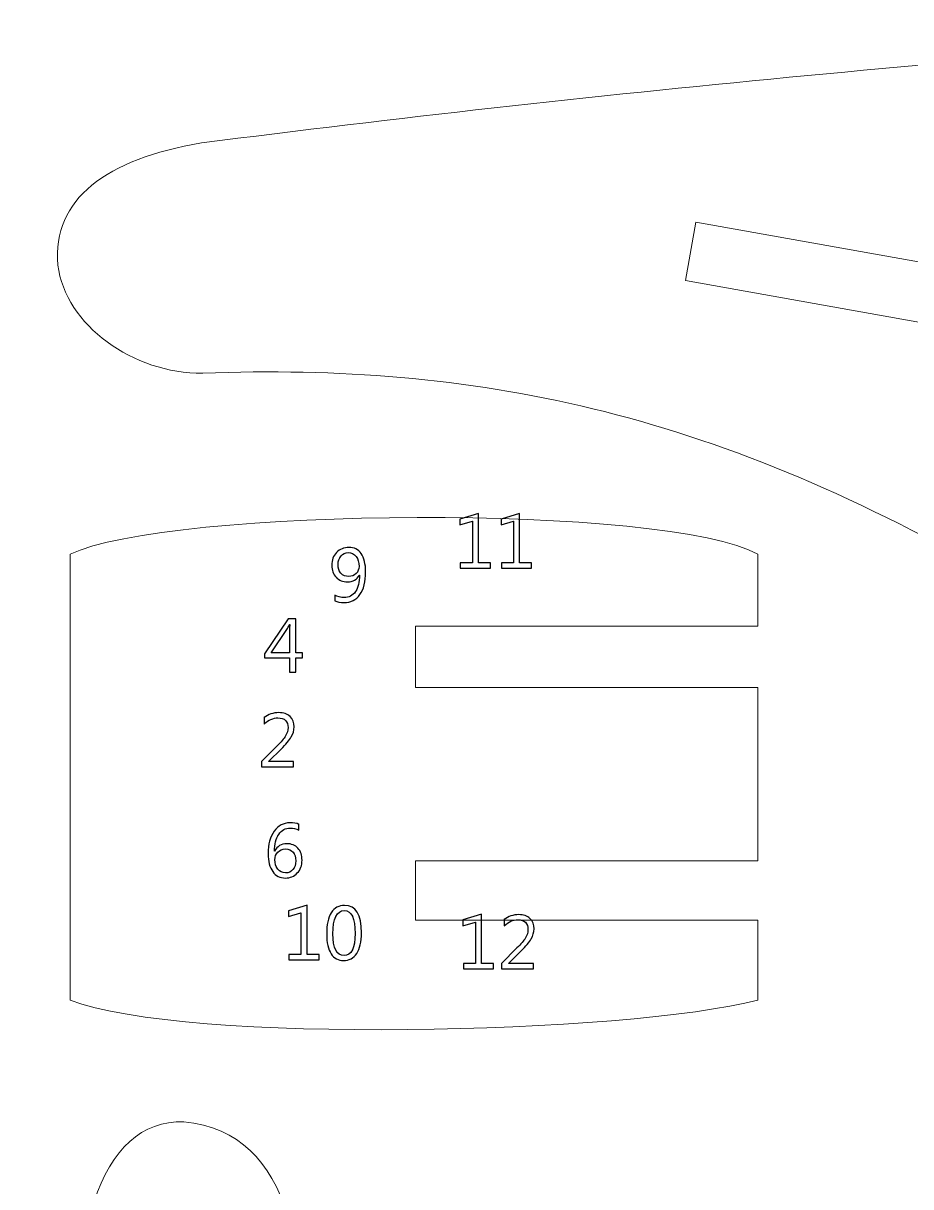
# Model space of a CAD drawing. Header units: centimetres. Extents: x -370 to 378, y -504 to 433.
# Drawn here: x 180 to 274, y 309.1 to 432.2 of the extents above; entities that cross this region are included whole.
import ezdxf

# ---------------------------------------------------------------- set-up
doc = ezdxf.new("R2010")
doc.units = ezdxf.units.CM
doc.header["$MEASUREMENT"] = 0
doc.layers.add('Camada 1', color=7, linetype='Continuous')
doc.layers.add('Camada 2', color=20, linetype='Continuous')

msp = doc.modelspace()

# ---------------------------------------------------------------- linework, layer by layer
at = {"layer": 'Camada 1', "lineweight": 9}
for points, knots in [([(366.99, 426.09), (361.81, 430.58), (346.19, 432.21), (324.47, 431.61), (324.47, 431.61), (281.87, 428.79), (239.95, 424.8), (198.89, 419.54), (198.89, 419.54), (188.78, 417.84), (183.09, 413.61), (183.67, 406.62), (183.67, 406.62), (184.46, 400.27), (191.67, 395.08), (199.01, 395.18), (199.01, 395.18), (227.79, 396.22), (252.51, 391.15), (282.39, 374.02), (282.39, 374.02), (307.67, 359.8), (336.56, 339.99), (360.15, 329.36), (360.15, 329.36), (360.15, 329.36), (362.92, 328.46), (362.92, 328.46), (362.92, 328.46), (366.46, 327.57), (368.53, 328.02), (368.91, 330.3), (368.91, 330.3), (378.43, 356.52), (374.45, 406.73), (366.99, 426.09)], [0, 0, 0, 0, 0.1, 0.1, 0.1, 0.1, 0.2, 0.2, 0.2, 0.2, 0.3, 0.3, 0.3, 0.3, 0.4, 0.4, 0.4, 0.4, 0.5, 0.5, 0.5, 0.5, 0.6, 0.6, 0.6, 0.6, 0.7, 0.7, 0.7, 0.7, 0.8, 0.8, 0.8, 0.8, 1, 1, 1, 1]), ([(322.54, 398.44), (322.54, 398.44), (321.38, 392.26), (321.38, 392.26), (321.38, 392.26), (321.38, 392.26), (250.11, 404.99), (250.11, 404.99), (250.11, 404.99), (250.11, 404.99), (251.22, 411.17), (251.22, 411.17), (251.22, 411.17), (251.22, 411.17), (322.54, 398.44), (322.54, 398.44)], [0, 0, 0, 0, 0.2, 0.2, 0.2, 0.2, 0.4, 0.4, 0.4, 0.4, 0.6, 0.6, 0.6, 0.6, 1, 1, 1, 1]), ([(184.97, 376), (184.97, 376), (184.98, 328.82), (184.98, 328.82), (184.98, 328.82), (197.01, 324.09), (243.97, 325.22), (257.78, 328.82), (257.78, 328.82), (257.78, 328.82), (257.78, 337.28), (257.78, 337.28), (257.78, 337.28), (257.78, 337.28), (221.54, 337.28), (221.54, 337.28), (221.54, 337.28), (221.54, 337.28), (221.54, 343.55), (221.54, 343.55), (221.54, 343.55), (221.54, 343.55), (257.78, 343.55), (257.78, 343.55), (257.78, 343.55), (257.78, 343.55), (257.78, 361.89), (257.78, 361.89), (257.78, 361.89), (257.78, 361.89), (221.54, 361.89), (221.54, 361.89), (221.54, 361.89), (221.54, 361.89), (221.54, 368.4), (221.54, 368.4), (221.54, 368.4), (221.54, 368.4), (257.78, 368.4), (257.78, 368.4), (257.78, 368.4), (257.78, 368.4), (257.78, 376), (257.78, 376), (257.78, 376), (248.49, 381.38), (195.18, 380.99), (184.97, 376)], [0, 0, 0, 0, 0.076923, 0.076923, 0.076923, 0.076923, 0.153846, 0.153846, 0.153846, 0.153846, 0.230769, 0.230769, 0.230769, 0.230769, 0.307692, 0.307692, 0.307692, 0.307692, 0.384615, 0.384615, 0.384615, 0.384615, 0.461538, 0.461538, 0.461538, 0.461538, 0.538462, 0.538462, 0.538462, 0.538462, 0.615385, 0.615385, 0.615385, 0.615385, 0.692308, 0.692308, 0.692308, 0.692308, 0.769231, 0.769231, 0.769231, 0.769231, 0.846154, 0.846154, 0.846154, 0.846154, 1, 1, 1, 1]), ([(216.72, 265.25), (216.72, 265.25), (230.12, 265.32), (230.12, 265.32), (230.12, 265.32), (230.12, 265.32), (230.1, 244.77), (230.1, 244.77), (230.1, 244.77), (230.1, 244.77), (236.36, 244.77), (236.36, 244.77), (236.36, 244.77), (236.36, 244.77), (236.37, 265.18), (236.37, 265.18), (236.37, 265.18), (236.37, 265.18), (256.21, 265.18), (256.21, 265.18), (256.21, 265.18), (256.21, 265.18), (256.21, 244.77), (256.21, 244.77), (256.21, 244.77), (256.21, 244.77), (262.44, 244.77), (262.44, 244.77), (262.44, 244.77), (262.44, 244.77), (262.45, 265.21), (262.45, 265.21), (262.45, 265.21), (262.45, 265.21), (282.35, 265.2), (282.35, 265.2), (282.35, 265.2), (282.35, 265.2), (282.3, 244.78), (282.3, 244.78), (282.3, 244.78), (282.3, 244.78), (288.63, 244.77), (288.63, 244.77), (288.63, 244.77), (288.63, 244.77), (288.65, 265.26), (288.65, 265.26), (288.65, 265.26), (288.65, 265.26), (308.48, 265.28), (308.48, 265.28), (308.48, 265.28), (308.48, 265.28), (308.48, 244.77), (308.48, 244.77), (308.48, 244.77), (308.48, 244.77), (314.69, 244.77), (314.69, 244.77), (314.69, 244.77), (314.69, 244.77), (314.79, 265.25), (314.79, 265.25), (314.79, 265.25), (314.79, 265.25), (334.83, 265.21), (334.83, 265.21), (334.83, 265.21), (334.83, 265.21), (334.89, 244.77), (334.89, 244.77), (334.89, 244.77), (334.89, 244.77), (341.06, 244.77), (341.06, 244.77), (341.06, 244.77), (341.06, 244.77), (341.09, 265.21), (341.09, 265.21), (341.09, 265.21), (341.09, 265.21), (366.92, 265.22), (366.92, 265.22), (366.92, 265.22), (366.92, 265.22), (366.97, 256.87), (366.97, 256.87), (366.97, 256.87), (366.97, 256.87), (360.75, 256.87), (360.75, 256.87), (360.75, 256.87), (360.75, 256.87), (360.75, 232.29), (360.75, 232.29), (360.75, 232.29), (360.75, 232.29), (366.96, 232.3), (366.96, 232.3), (366.96, 232.3), (366.96, 232.3), (366.96, 224.01), (366.96, 224.01), (366.96, 224.01), (366.96, 224.01), (210.2, 224.01), (210.2, 224.01), (210.2, 224.01), (210.2, 224.01), (210.19, 236.57), (210.19, 236.57), (210.19, 236.57), (210.19, 236.57), (189.14, 236.57), (189.14, 236.57), (189.14, 236.57), (185.92, 236.5), (184.44, 233.06), (184.41, 226.83), (184.41, 226.83), (184.67, 216.63), (178.68, 212.36), (173.82, 212.9), (173.82, 212.9), (173.82, 212.9), (176.7, 236.15), (176.7, 236.15), (176.7, 236.15), (176.7, 236.15), (170.54, 236.79), (170.54, 236.79), (170.54, 236.79), (170.54, 236.79), (168.49, 221.6), (168.49, 221.6), (168.49, 221.6), (168.49, 221.6), (4.29, 221.42), (4.29, 221.42), (4.29, 221.42), (4.29, 221.42), (4.29, 209.38), (4.29, 209.38), (4.29, 209.38), (4.29, 209.38), (-1.97, 209.37), (-1.97, 209.37), (-1.97, 209.37), (-1.97, 209.37), (-2.24, 168.07), (-2.24, 168.07), (-2.24, 168.07), (-2.24, 168.07), (-66.59, 160.86), (-66.59, 160.86), (-66.59, 160.86), (-66.59, 160.86), (-120.1, 160.89), (-120.1, 160.89), (-120.1, 160.89), (-122.91, 159.85), (-124.08, 157.5), (-123.29, 153.57), (-123.29, 153.57), (-123.29, 153.57), (-121.42, 147.7), (-121.42, 147.7), (-121.42, 147.7), (-119.66, 142.22), (-119.16, 139.07), (-123.56, 137.25), (-123.56, 137.25), (-123.56, 137.25), (-131.46, 134.3), (-131.46, 134.3), (-131.46, 134.3), (-142.33, 129.37), (-143.93, 118.84), (-139.19, 104.49), (-139.19, 104.49), (-136.72, 96.59), (-139.7, 91.08), (-144.31, 92.77), (-144.31, 92.77), (-144.31, 92.77), (-196.02, 110.18), (-196.02, 110.18), (-196.02, 110.18), (-194.83, 114.68), (-193.39, 119.17), (-191.72, 123.67), (-191.72, 123.67), (-191.72, 123.67), (-176.99, 117.36), (-176.99, 117.36), (-176.99, 117.36), (-176.99, 117.36), (-174.94, 123.3), (-174.94, 123.3), (-174.94, 123.3), (-174.94, 123.3), (-189.72, 129.6), (-189.72, 129.6), (-189.72, 129.6), (-187.47, 134.47), (-185.1, 139.22), (-182.61, 143.84), (-182.61, 143.84), (-182.61, 143.84), (-167.89, 135.79), (-167.89, 135.79), (-167.89, 135.79), (-167.89, 135.79), (-164.64, 141.09), (-164.64, 141.09), (-164.64, 141.09), (-164.64, 141.09), (-179.18, 149.21), (-179.18, 149.21), (-179.18, 149.21), (-176.8, 153.4), (-174.32, 157.38), (-171.69, 161.08), (-171.69, 161.08), (-171.69, 161.08), (-158.22, 152.02), (-158.22, 152.02), (-158.22, 152.02), (-158.22, 152.02), (-154.85, 157.14), (-154.85, 157.14), (-154.85, 157.14), (-154.85, 157.14), (-168.14, 166.2), (-168.14, 166.2), (-168.14, 166.2), (-165.27, 169.95), (-162.56, 173.78), (-160.03, 177.69), (-160.03, 177.69), (-160.03, 177.69), (-146.12, 169.01), (-146.12, 169.01), (-146.12, 169.01), (-146.12, 169.01), (-143.44, 174.44), (-143.44, 174.44), (-143.44, 174.44), (-143.44, 174.44), (-157.04, 183.25), (-157.04, 183.25), (-157.04, 183.25), (-151.69, 195.77), (-155.4, 206.05), (-170.3, 212.16), (-170.3, 212.16), (-196.33, 218.03), (-225.84, 215.09), (-252.77, 201.8), (-252.77, 201.8), (-272.12, 191.19), (-291.08, 177.8), (-311.37, 166), (-311.37, 166), (-321.66, 159.34), (-331.85, 153.37), (-342.74, 148.57), (-342.74, 148.57), (-346.86, 147.22), (-349.73, 146.71), (-351.28, 147.57), (-351.28, 147.57), (-360.97, 156.27), (-365.92, 177.16), (-365.13, 212.75), (-365.13, 212.75), (-363.04, 242.96), (-358.03, 262.69), (-349.49, 269.76), (-349.49, 269.76), (-341.69, 272.71), (-312.34, 273.16), (-268.24, 269.82), (-268.24, 269.82), (-238.22, 267.47), (-208.36, 264.64), (-178.6, 261.52), (-178.6, 261.52), (-161.15, 259.51), (-146.66, 274.84), (-133.66, 298.46), (-133.66, 298.46), (-137.93, 299.19), (-140.95, 302.51), (-141.33, 309.22), (-141.33, 309.22), (-141.25, 317.16), (-137.79, 321.12), (-131.21, 321.7), (-131.21, 321.7), (-128.46, 321.72), (-125.72, 321.69), (-122.98, 321.38), (-122.98, 321.38), (-119.25, 320.93), (-117.52, 322.57), (-117.64, 327.13), (-117.64, 327.13), (-117.64, 327.13), (-117.58, 336.15), (-117.58, 336.15), (-117.58, 336.15), (-117.58, 336.15), (-110.78, 336.15), (-110.78, 336.15), (-110.78, 336.15), (-110.78, 336.15), (-110.77, 349.14), (-110.77, 349.14), (-110.77, 349.14), (-110.77, 349.14), (-99.34, 349.13), (-99.34, 349.13), (-99.34, 349.13), (-99.34, 349.13), (-88.15, 362.88), (-88.15, 362.88), (-88.15, 362.88), (-88.15, 362.88), (-34.12, 362.87), (-34.12, 362.87), (-34.12, 362.87), (-34.12, 362.87), (-34.11, 340.51), (-34.11, 340.51), (-34.11, 340.51), (-34.11, 340.51), (-27.6, 340.51), (-27.6, 340.51), (-27.6, 340.51), (-27.6, 340.51), (-27.69, 325.72), (-27.69, 325.72), (-27.69, 325.72), (-27.87, 322.53), (-30.05, 321.13), (-33.36, 320.6), (-33.36, 320.6), (-33.36, 320.6), (-44.15, 320.59), (-44.15, 320.59), (-44.15, 320.59), (-44.15, 320.59), (-44.15, 311.19), (-44.15, 311.19), (-44.15, 311.19), (-44.15, 311.19), (-32.85, 311.19), (-32.85, 311.19), (-32.85, 311.19), (-18.57, 310.63), (-10.26, 308.44), (-6.27, 303.59), (-6.27, 303.59), (-3.71, 300.56), (-2.15, 297.2), (-2.03, 293.35), (-2.03, 293.35), (-2.03, 293.35), (-1.9, 274.86), (-1.9, 274.86), (-1.9, 274.86), (-1.9, 274.86), (4.41, 274.86), (4.41, 274.86), (4.41, 274.86), (4.41, 274.86), (4.43, 260.31), (4.43, 260.31), (4.43, 260.31), (4.43, 260.31), (175.04, 260.3), (175.04, 260.3), (175.04, 260.3), (175.04, 260.3), (175.02, 268.36), (175.02, 268.36), (175.02, 268.36), (179.18, 281.41), (183.27, 295.03), (187.51, 307.5), (187.51, 307.5), (189.37, 313.03), (192.54, 316.08), (197.01, 315.93), (197.01, 315.93), (202.87, 315.37), (206.19, 311.72), (207.98, 306.1), (207.98, 306.1), (211.36, 293.08), (213.79, 278.85), (216.72, 265.25)], [0, 0, 0, 0, 0.009804, 0.009804, 0.009804, 0.009804, 0.019608, 0.019608, 0.019608, 0.019608, 0.029412, 0.029412, 0.029412, 0.029412, 0.039216, 0.039216, 0.039216, 0.039216, 0.04902, 0.04902, 0.04902, 0.04902, 0.058824, 0.058824, 0.058824, 0.058824, 0.068627, 0.068627, 0.068627, 0.068627, 0.078431, 0.078431, 0.078431, 0.078431, 0.088235, 0.088235, 0.088235, 0.088235, 0.098039, 0.098039, 0.098039, 0.098039, 0.107843, 0.107843, 0.107843, 0.107843, 0.117647, 0.117647, 0.117647, 0.117647, 0.127451, 0.127451, 0.127451, 0.127451, 0.137255, 0.137255, 0.137255, 0.137255, 0.147059, 0.147059, 0.147059, 0.147059, 0.156863, 0.156863, 0.156863, 0.156863, 0.166667, 0.166667, 0.166667, 0.166667, 0.176471, 0.176471, 0.176471, 0.176471, 0.186275, 0.186275, 0.186275, 0.186275, 0.196078, 0.196078, 0.196078, 0.196078, 0.205882, 0.205882, 0.205882, 0.205882, 0.215686, 0.215686, 0.215686, 0.215686, 0.22549, 0.22549, 0.22549, 0.22549, 0.235294, 0.235294, 0.235294, 0.235294, 0.245098, 0.245098, 0.245098, 0.245098, 0.254902, 0.254902, 0.254902, 0.254902, 0.264706, 0.264706, 0.264706, 0.264706, 0.27451, 0.27451, 0.27451, 0.27451, 0.284314, 0.284314, 0.284314, 0.284314, 0.294118, 0.294118, 0.294118, 0.294118, 0.303922, 0.303922, 0.303922, 0.303922, 0.313725, 0.313725, 0.313725, 0.313726, 0.323529, 0.323529, 0.323529, 0.323529, 0.333333, 0.333333, 0.333333, 0.333333, 0.343137, 0.343137, 0.343137, 0.343137, 0.352941, 0.352941, 0.352941, 0.352941, 0.362745, 0.362745, 0.362745, 0.362745, 0.372549, 0.372549, 0.372549, 0.372549, 0.382353, 0.382353, 0.382353, 0.382353, 0.392157, 0.392157, 0.392157, 0.392157, 0.401961, 0.401961, 0.401961, 0.401961, 0.411765, 0.411765, 0.411765, 0.411765, 0.421569, 0.421569, 0.421569, 0.421569, 0.431373, 0.431373, 0.431373, 0.431373, 0.441176, 0.441176, 0.441176, 0.441176, 0.45098, 0.45098, 0.45098, 0.45098, 0.460784, 0.460784, 0.460784, 0.460784, 0.470588, 0.470588, 0.470588, 0.470588, 0.480392, 0.480392, 0.480392, 0.480392, 0.490196, 0.490196, 0.490196, 0.490196, 0.5, 0.5, 0.5, 0.5, 0.509804, 0.509804, 0.509804, 0.509804, 0.519608, 0.519608, 0.519608, 0.519608, 0.529412, 0.529412, 0.529412, 0.529412, 0.539216, 0.539216, 0.539216, 0.539216, 0.54902, 0.54902, 0.54902, 0.54902, 0.558824, 0.558824, 0.558824, 0.558824, 0.568627, 0.568627, 0.568627, 0.568627, 0.578431, 0.578431, 0.578431, 0.578431, 0.588235, 0.588235, 0.588235, 0.588235, 0.598039, 0.598039, 0.598039, 0.598039, 0.607843, 0.607843, 0.607843, 0.607843, 0.617647, 0.617647, 0.617647, 0.617647, 0.627451, 0.627451, 0.627451, 0.627451, 0.637255, 0.637255, 0.637255, 0.637255, 0.647059, 0.647059, 0.647059, 0.647059, 0.656863, 0.656863, 0.656863, 0.656863, 0.666667, 0.666667, 0.666667, 0.666667, 0.676471, 0.676471, 0.676471, 0.676471, 0.686275, 0.686275, 0.686275, 0.686275, 0.696078, 0.696078, 0.696078, 0.696078, 0.705882, 0.705882, 0.705882, 0.705882, 0.715686, 0.715686, 0.715686, 0.715686, 0.72549, 0.72549, 0.72549, 0.72549, 0.735294, 0.735294, 0.735294, 0.735294, 0.745098, 0.745098, 0.745098, 0.745098, 0.754902, 0.754902, 0.754902, 0.754902, 0.764706, 0.764706, 0.764706, 0.764706, 0.77451, 0.77451, 0.77451, 0.77451, 0.784314, 0.784314, 0.784314, 0.784314, 0.794118, 0.794118, 0.794118, 0.794118, 0.803922, 0.803922, 0.803922, 0.803922, 0.813725, 0.813725, 0.813725, 0.813726, 0.823529, 0.823529, 0.823529, 0.823529, 0.833333, 0.833333, 0.833333, 0.833333, 0.843137, 0.843137, 0.843137, 0.843137, 0.852941, 0.852941, 0.852941, 0.852941, 0.862745, 0.862745, 0.862745, 0.862745, 0.872549, 0.872549, 0.872549, 0.872549, 0.882353, 0.882353, 0.882353, 0.882353, 0.892157, 0.892157, 0.892157, 0.892157, 0.901961, 0.901961, 0.901961, 0.901961, 0.911765, 0.911765, 0.911765, 0.911765, 0.921569, 0.921569, 0.921569, 0.921569, 0.931373, 0.931373, 0.931373, 0.931373, 0.941176, 0.941176, 0.941176, 0.941176, 0.95098, 0.95098, 0.95098, 0.95098, 0.960784, 0.960784, 0.960784, 0.960784, 0.970588, 0.970588, 0.970588, 0.970588, 0.980392, 0.980392, 0.980392, 0.980392, 1, 1, 1, 1])]:
    msp.add_open_spline(points, degree=3, knots=knots, dxfattribs=at)
at = {"layer": 'Camada 2'}
for points, knots in [([(229.46, 374.55), (229.46, 374.55), (226.27, 374.55), (226.27, 374.55), (226.27, 374.55), (226.27, 374.55), (226.27, 375.11), (226.27, 375.11), (226.27, 375.11), (226.27, 375.11), (227.55, 375.11), (227.55, 375.11), (227.55, 375.11), (227.55, 375.11), (227.55, 379.5), (227.55, 379.5), (227.55, 379.5), (227.55, 379.5), (226.24, 379.11), (226.24, 379.11), (226.24, 379.11), (226.24, 379.11), (226.24, 379.72), (226.24, 379.72), (226.24, 379.72), (226.24, 379.72), (228.19, 380.32), (228.19, 380.32), (228.19, 380.32), (228.19, 380.32), (228.19, 375.11), (228.19, 375.11), (228.19, 375.11), (228.19, 375.11), (229.46, 375.11), (229.46, 375.11), (229.46, 375.11), (229.46, 375.11), (229.46, 374.55), (229.46, 374.55)], [0, 0, 0, 0, 0.090909, 0.090909, 0.090909, 0.090909, 0.181818, 0.181818, 0.181818, 0.181818, 0.272727, 0.272727, 0.272727, 0.272727, 0.363636, 0.363636, 0.363636, 0.363636, 0.454545, 0.454545, 0.454545, 0.454545, 0.545455, 0.545455, 0.545455, 0.545455, 0.636364, 0.636364, 0.636364, 0.636364, 0.727273, 0.727273, 0.727273, 0.727273, 0.818182, 0.818182, 0.818182, 0.818182, 1, 1, 1, 1]), ([(233.81, 374.55), (233.81, 374.55), (230.62, 374.55), (230.62, 374.55), (230.62, 374.55), (230.62, 374.55), (230.62, 375.11), (230.62, 375.11), (230.62, 375.11), (230.62, 375.11), (231.89, 375.11), (231.89, 375.11), (231.89, 375.11), (231.89, 375.11), (231.89, 379.5), (231.89, 379.5), (231.89, 379.5), (231.89, 379.5), (230.59, 379.11), (230.59, 379.11), (230.59, 379.11), (230.59, 379.11), (230.59, 379.72), (230.59, 379.72), (230.59, 379.72), (230.59, 379.72), (232.54, 380.32), (232.54, 380.32), (232.54, 380.32), (232.54, 380.32), (232.54, 375.11), (232.54, 375.11), (232.54, 375.11), (232.54, 375.11), (233.81, 375.11), (233.81, 375.11), (233.81, 375.11), (233.81, 375.11), (233.81, 374.55), (233.81, 374.55)], [0, 0, 0, 0, 0.090909, 0.090909, 0.090909, 0.090909, 0.181818, 0.181818, 0.181818, 0.181818, 0.272727, 0.272727, 0.272727, 0.272727, 0.363636, 0.363636, 0.363636, 0.363636, 0.454545, 0.454545, 0.454545, 0.454545, 0.545455, 0.545455, 0.545455, 0.545455, 0.636364, 0.636364, 0.636364, 0.636364, 0.727273, 0.727273, 0.727273, 0.727273, 0.818182, 0.818182, 0.818182, 0.818182, 1, 1, 1, 1]), ([(212.98, 371.07), (212.98, 371.07), (212.98, 371.69), (212.98, 371.69), (212.98, 371.69), (213.29, 371.52), (213.63, 371.43), (213.98, 371.43), (213.98, 371.43), (214.49, 371.43), (214.89, 371.63), (215.17, 372.05), (215.17, 372.05), (215.46, 372.46), (215.6, 373.05), (215.6, 373.81), (215.6, 373.81), (215.59, 373.8), (215.59, 373.8), (215.58, 373.81), (215.58, 373.81), (215.34, 373.32), (214.92, 373.08), (214.32, 373.08), (214.32, 373.08), (213.84, 373.08), (213.44, 373.24), (213.13, 373.57), (213.13, 373.57), (212.83, 373.9), (212.67, 374.32), (212.67, 374.84), (212.67, 374.84), (212.67, 375.39), (212.84, 375.84), (213.18, 376.2), (213.18, 376.2), (213.52, 376.55), (213.95, 376.73), (214.49, 376.73), (214.49, 376.73), (215.04, 376.73), (215.47, 376.51), (215.79, 376.07), (215.79, 376.07), (216.1, 375.63), (216.25, 374.98), (216.25, 374.14), (216.25, 374.14), (216.25, 373.1), (216.05, 372.3), (215.65, 371.73), (215.65, 371.73), (215.24, 371.17), (214.68, 370.89), (213.96, 370.89), (213.96, 370.89), (213.58, 370.89), (213.26, 370.95), (212.98, 371.07)], [0, 0, 0, 0, 0.0625, 0.0625, 0.0625, 0.0625, 0.125, 0.125, 0.125, 0.125, 0.1875, 0.1875, 0.1875, 0.1875, 0.25, 0.25, 0.25, 0.25, 0.3125, 0.3125, 0.3125, 0.3125, 0.375, 0.375, 0.375, 0.375, 0.4375, 0.4375, 0.4375, 0.4375, 0.5, 0.5, 0.5, 0.5, 0.5625, 0.5625, 0.5625, 0.5625, 0.625, 0.625, 0.625, 0.625, 0.6875, 0.6875, 0.6875, 0.6875, 0.75, 0.75, 0.75, 0.75, 0.8125, 0.8125, 0.8125, 0.8125, 0.875, 0.875, 0.875, 0.875, 1, 1, 1, 1]), ([(214.42, 376.18), (214.11, 376.18), (213.85, 376.06), (213.65, 375.83), (213.65, 375.83), (213.44, 375.59), (213.33, 375.29), (213.33, 374.93), (213.33, 374.93), (213.33, 374.53), (213.43, 374.22), (213.64, 373.99), (213.64, 373.99), (213.84, 373.77), (214.12, 373.65), (214.47, 373.65), (214.47, 373.65), (214.77, 373.65), (215.03, 373.76), (215.24, 373.96), (215.24, 373.96), (215.45, 374.17), (215.56, 374.42), (215.56, 374.72), (215.56, 374.72), (215.56, 375.15), (215.45, 375.5), (215.24, 375.77), (215.24, 375.77), (215.03, 376.04), (214.76, 376.18), (214.42, 376.18)], [0, 0, 0, 0, 0.111111, 0.111111, 0.111111, 0.111111, 0.222222, 0.222222, 0.222222, 0.222222, 0.333333, 0.333333, 0.333333, 0.333333, 0.444444, 0.444444, 0.444444, 0.444444, 0.555556, 0.555556, 0.555556, 0.555556, 0.666667, 0.666667, 0.666667, 0.666667, 0.777778, 0.777778, 0.777778, 0.777778, 1, 1, 1, 1]), ([(209.57, 365.03), (209.57, 365.03), (208.85, 365.03), (208.85, 365.03), (208.85, 365.03), (208.85, 365.03), (208.85, 363.53), (208.85, 363.53), (208.85, 363.53), (208.85, 363.53), (208.21, 363.53), (208.21, 363.53), (208.21, 363.53), (208.21, 363.53), (208.21, 365.03), (208.21, 365.03), (208.21, 365.03), (208.21, 365.03), (205.56, 365.03), (205.56, 365.03), (205.56, 365.03), (205.56, 365.03), (205.56, 365.46), (205.56, 365.46), (205.56, 365.46), (205.56, 365.46), (208.07, 369.18), (208.07, 369.18), (208.07, 369.18), (208.07, 369.18), (208.85, 369.18), (208.85, 369.18), (208.85, 369.18), (208.85, 369.18), (208.85, 365.56), (208.85, 365.56), (208.85, 365.56), (208.85, 365.56), (209.57, 365.56), (209.57, 365.56), (209.57, 365.56), (209.57, 365.56), (209.57, 365.03), (209.57, 365.03)], [0, 0, 0, 0, 0.083333, 0.083333, 0.083333, 0.083333, 0.166667, 0.166667, 0.166667, 0.166667, 0.25, 0.25, 0.25, 0.25, 0.333333, 0.333333, 0.333333, 0.333333, 0.416667, 0.416667, 0.416667, 0.416667, 0.5, 0.5, 0.5, 0.5, 0.583333, 0.583333, 0.583333, 0.583333, 0.666667, 0.666667, 0.666667, 0.666667, 0.75, 0.75, 0.75, 0.75, 0.833333, 0.833333, 0.833333, 0.833333, 1, 1, 1, 1]), ([(208.21, 365.56), (208.21, 365.56), (208.21, 368), (208.21, 368), (208.21, 368), (208.21, 368.17), (208.21, 368.37), (208.22, 368.58), (208.22, 368.58), (208.22, 368.58), (208.21, 368.58), (208.21, 368.58), (208.21, 368.58), (208.17, 368.49), (208.1, 368.34), (207.99, 368.15), (207.99, 368.15), (207.99, 368.15), (206.26, 365.56), (206.26, 365.56), (206.26, 365.56), (206.26, 365.56), (208.21, 365.56), (208.21, 365.56)], [0, 0, 0, 0, 0.142857, 0.142857, 0.142857, 0.142857, 0.285714, 0.285714, 0.285714, 0.285714, 0.428571, 0.428571, 0.428571, 0.428571, 0.571429, 0.571429, 0.571429, 0.571429, 0.714286, 0.714286, 0.714286, 0.714286, 1, 1, 1, 1]), ([(208.63, 353.5), (208.63, 353.5), (205.23, 353.5), (205.23, 353.5), (205.23, 353.5), (205.23, 353.5), (205.23, 354.07), (205.23, 354.07), (205.23, 354.07), (205.23, 354.07), (206.88, 355.72), (206.88, 355.72), (206.88, 355.72), (207.3, 356.14), (207.6, 356.49), (207.77, 356.77), (207.77, 356.77), (207.95, 357.05), (208.04, 357.35), (208.04, 357.67), (208.04, 357.67), (208.04, 357.99), (207.95, 358.24), (207.77, 358.42), (207.77, 358.42), (207.58, 358.6), (207.31, 358.69), (206.97, 358.69), (206.97, 358.69), (206.47, 358.69), (205.98, 358.47), (205.52, 358.04), (205.52, 358.04), (205.52, 358.04), (205.52, 358.72), (205.52, 358.72), (205.52, 358.72), (205.96, 359.07), (206.47, 359.24), (207.06, 359.24), (207.06, 359.24), (207.56, 359.24), (207.96, 359.1), (208.25, 358.83), (208.25, 358.83), (208.54, 358.55), (208.68, 358.19), (208.68, 357.73), (208.68, 357.73), (208.68, 357.37), (208.58, 357.01), (208.38, 356.67), (208.38, 356.67), (208.18, 356.32), (207.82, 355.89), (207.31, 355.38), (207.31, 355.38), (207.31, 355.38), (206, 354.09), (206, 354.09), (206, 354.09), (206, 354.09), (206, 354.08), (206, 354.08), (206, 354.08), (206, 354.08), (208.63, 354.08), (208.63, 354.08), (208.63, 354.08), (208.63, 354.08), (208.63, 353.5), (208.63, 353.5)], [0, 0, 0, 0, 0.052632, 0.052632, 0.052632, 0.052632, 0.105263, 0.105263, 0.105263, 0.105263, 0.157895, 0.157895, 0.157895, 0.157895, 0.210526, 0.210526, 0.210526, 0.210526, 0.263158, 0.263158, 0.263158, 0.263158, 0.315789, 0.315789, 0.315789, 0.315789, 0.368421, 0.368421, 0.368421, 0.368421, 0.421053, 0.421053, 0.421053, 0.421053, 0.473684, 0.473684, 0.473684, 0.473684, 0.526316, 0.526316, 0.526316, 0.526316, 0.578947, 0.578947, 0.578947, 0.578947, 0.631579, 0.631579, 0.631579, 0.631579, 0.684211, 0.684211, 0.684211, 0.684211, 0.736842, 0.736842, 0.736842, 0.736842, 0.789474, 0.789474, 0.789474, 0.789474, 0.842105, 0.842105, 0.842105, 0.842105, 0.894737, 0.894737, 0.894737, 0.894737, 1, 1, 1, 1]), ([(209.18, 347.42), (209.18, 347.42), (209.18, 346.81), (209.18, 346.81), (209.18, 346.81), (208.88, 346.96), (208.58, 347.03), (208.26, 347.03), (208.26, 347.03), (207.76, 347.03), (207.36, 346.81), (207.05, 346.36), (207.05, 346.36), (206.75, 345.92), (206.6, 345.32), (206.6, 344.57), (206.6, 344.57), (206.6, 344.57), (206.62, 344.57), (206.62, 344.57), (206.62, 344.57), (206.88, 345.1), (207.31, 345.37), (207.91, 345.37), (207.91, 345.37), (208.4, 345.37), (208.79, 345.21), (209.09, 344.89), (209.09, 344.89), (209.38, 344.58), (209.52, 344.15), (209.52, 343.62), (209.52, 343.62), (209.52, 343.07), (209.36, 342.62), (209.02, 342.27), (209.02, 342.27), (208.69, 341.91), (208.27, 341.74), (207.75, 341.74), (207.75, 341.74), (207.19, 341.74), (206.74, 341.97), (206.42, 342.42), (206.42, 342.42), (206.1, 342.87), (205.93, 343.5), (205.93, 344.32), (205.93, 344.32), (205.93, 345.31), (206.15, 346.1), (206.57, 346.69), (206.57, 346.69), (206.99, 347.28), (207.55, 347.58), (208.24, 347.58), (208.24, 347.58), (208.63, 347.58), (208.95, 347.53), (209.18, 347.42)], [0, 0, 0, 0, 0.0625, 0.0625, 0.0625, 0.0625, 0.125, 0.125, 0.125, 0.125, 0.1875, 0.1875, 0.1875, 0.1875, 0.25, 0.25, 0.25, 0.25, 0.3125, 0.3125, 0.3125, 0.3125, 0.375, 0.375, 0.375, 0.375, 0.4375, 0.4375, 0.4375, 0.4375, 0.5, 0.5, 0.5, 0.5, 0.5625, 0.5625, 0.5625, 0.5625, 0.625, 0.625, 0.625, 0.625, 0.6875, 0.6875, 0.6875, 0.6875, 0.75, 0.75, 0.75, 0.75, 0.8125, 0.8125, 0.8125, 0.8125, 0.875, 0.875, 0.875, 0.875, 1, 1, 1, 1]), ([(207.77, 344.82), (207.43, 344.82), (207.16, 344.71), (206.96, 344.48), (206.96, 344.48), (206.75, 344.26), (206.64, 343.99), (206.64, 343.68), (206.64, 343.68), (206.64, 343.29), (206.75, 342.96), (206.95, 342.69), (206.95, 342.69), (207.16, 342.42), (207.43, 342.28), (207.77, 342.28), (207.77, 342.28), (208.1, 342.28), (208.36, 342.4), (208.56, 342.64), (208.56, 342.64), (208.76, 342.88), (208.86, 343.18), (208.86, 343.54), (208.86, 343.54), (208.86, 343.94), (208.77, 344.26), (208.57, 344.48), (208.57, 344.48), (208.38, 344.71), (208.11, 344.82), (207.77, 344.82)], [0, 0, 0, 0, 0.111111, 0.111111, 0.111111, 0.111111, 0.222222, 0.222222, 0.222222, 0.222222, 0.333333, 0.333333, 0.333333, 0.333333, 0.444444, 0.444444, 0.444444, 0.444444, 0.555556, 0.555556, 0.555556, 0.555556, 0.666667, 0.666667, 0.666667, 0.666667, 0.777778, 0.777778, 0.777778, 0.777778, 1, 1, 1, 1]), ([(211.33, 333.09), (211.33, 333.09), (208.14, 333.09), (208.14, 333.09), (208.14, 333.09), (208.14, 333.09), (208.14, 333.66), (208.14, 333.66), (208.14, 333.66), (208.14, 333.66), (209.41, 333.66), (209.41, 333.66), (209.41, 333.66), (209.41, 333.66), (209.41, 338.05), (209.41, 338.05), (209.41, 338.05), (209.41, 338.05), (208.1, 337.66), (208.1, 337.66), (208.1, 337.66), (208.1, 337.66), (208.1, 338.27), (208.1, 338.27), (208.1, 338.27), (208.1, 338.27), (210.06, 338.87), (210.06, 338.87), (210.06, 338.87), (210.06, 338.87), (210.06, 333.66), (210.06, 333.66), (210.06, 333.66), (210.06, 333.66), (211.33, 333.66), (211.33, 333.66), (211.33, 333.66), (211.33, 333.66), (211.33, 333.09), (211.33, 333.09)], [0, 0, 0, 0, 0.090909, 0.090909, 0.090909, 0.090909, 0.181818, 0.181818, 0.181818, 0.181818, 0.272727, 0.272727, 0.272727, 0.272727, 0.363636, 0.363636, 0.363636, 0.363636, 0.454545, 0.454545, 0.454545, 0.454545, 0.545455, 0.545455, 0.545455, 0.545455, 0.636364, 0.636364, 0.636364, 0.636364, 0.727273, 0.727273, 0.727273, 0.727273, 0.818182, 0.818182, 0.818182, 0.818182, 1, 1, 1, 1]), ([(213.91, 333), (213.35, 333), (212.91, 333.24), (212.6, 333.72), (212.6, 333.72), (212.29, 334.2), (212.13, 334.89), (212.13, 335.8), (212.13, 335.8), (212.13, 336.8), (212.29, 337.55), (212.62, 338.07), (212.62, 338.07), (212.94, 338.58), (213.42, 338.84), (214.03, 338.84), (214.03, 338.84), (215.22, 338.84), (215.81, 337.87), (215.81, 335.94), (215.81, 335.94), (215.81, 334.98), (215.64, 334.25), (215.31, 333.75), (215.31, 333.75), (214.97, 333.25), (214.51, 333), (213.91, 333)], [0, 0, 0, 0, 0.125, 0.125, 0.125, 0.125, 0.25, 0.25, 0.25, 0.25, 0.375, 0.375, 0.375, 0.375, 0.5, 0.5, 0.5, 0.5, 0.625, 0.625, 0.625, 0.625, 0.75, 0.75, 0.75, 0.75, 1, 1, 1, 1]), ([(214, 338.29), (213.19, 338.29), (212.79, 337.47), (212.79, 335.83), (212.79, 335.83), (212.79, 334.3), (213.18, 333.54), (213.97, 333.54), (213.97, 333.54), (214.75, 333.54), (215.14, 334.31), (215.14, 335.87), (215.14, 335.87), (215.14, 337.48), (214.76, 338.29), (214, 338.29)], [0, 0, 0, 0, 0.2, 0.2, 0.2, 0.2, 0.4, 0.4, 0.4, 0.4, 0.6, 0.6, 0.6, 0.6, 1, 1, 1, 1]), ([(229.79, 332.12), (229.79, 332.12), (226.6, 332.12), (226.6, 332.12), (226.6, 332.12), (226.6, 332.12), (226.6, 332.69), (226.6, 332.69), (226.6, 332.69), (226.6, 332.69), (227.87, 332.69), (227.87, 332.69), (227.87, 332.69), (227.87, 332.69), (227.87, 337.08), (227.87, 337.08), (227.87, 337.08), (227.87, 337.08), (226.56, 336.69), (226.56, 336.69), (226.56, 336.69), (226.56, 336.69), (226.56, 337.3), (226.56, 337.3), (226.56, 337.3), (226.56, 337.3), (228.51, 337.9), (228.51, 337.9), (228.51, 337.9), (228.51, 337.9), (228.51, 332.69), (228.51, 332.69), (228.51, 332.69), (228.51, 332.69), (229.79, 332.69), (229.79, 332.69), (229.79, 332.69), (229.79, 332.69), (229.79, 332.12), (229.79, 332.12)], [0, 0, 0, 0, 0.090909, 0.090909, 0.090909, 0.090909, 0.181818, 0.181818, 0.181818, 0.181818, 0.272727, 0.272727, 0.272727, 0.272727, 0.363636, 0.363636, 0.363636, 0.363636, 0.454545, 0.454545, 0.454545, 0.454545, 0.545455, 0.545455, 0.545455, 0.545455, 0.636364, 0.636364, 0.636364, 0.636364, 0.727273, 0.727273, 0.727273, 0.727273, 0.818182, 0.818182, 0.818182, 0.818182, 1, 1, 1, 1]), ([(234.03, 332.12), (234.03, 332.12), (230.63, 332.12), (230.63, 332.12), (230.63, 332.12), (230.63, 332.12), (230.63, 332.69), (230.63, 332.69), (230.63, 332.69), (230.63, 332.69), (232.27, 334.34), (232.27, 334.34), (232.27, 334.34), (232.69, 334.77), (232.99, 335.11), (233.17, 335.39), (233.17, 335.39), (233.35, 335.67), (233.44, 335.97), (233.44, 336.29), (233.44, 336.29), (233.44, 336.62), (233.35, 336.87), (233.16, 337.05), (233.16, 337.05), (232.98, 337.23), (232.71, 337.32), (232.37, 337.32), (232.37, 337.32), (231.86, 337.32), (231.38, 337.1), (230.92, 336.67), (230.92, 336.67), (230.92, 336.67), (230.92, 337.35), (230.92, 337.35), (230.92, 337.35), (231.36, 337.69), (231.87, 337.86), (232.46, 337.86), (232.46, 337.86), (232.96, 337.86), (233.36, 337.73), (233.65, 337.45), (233.65, 337.45), (233.94, 337.18), (234.08, 336.81), (234.08, 336.35), (234.08, 336.35), (234.08, 335.99), (233.98, 335.64), (233.78, 335.29), (233.78, 335.29), (233.58, 334.95), (233.22, 334.52), (232.7, 334.01), (232.7, 334.01), (232.7, 334.01), (231.4, 332.72), (231.4, 332.72), (231.4, 332.72), (231.4, 332.72), (231.4, 332.7), (231.4, 332.7), (231.4, 332.7), (231.4, 332.7), (234.03, 332.7), (234.03, 332.7), (234.03, 332.7), (234.03, 332.7), (234.03, 332.12), (234.03, 332.12)], [0, 0, 0, 0, 0.052632, 0.052632, 0.052632, 0.052632, 0.105263, 0.105263, 0.105263, 0.105263, 0.157895, 0.157895, 0.157895, 0.157895, 0.210526, 0.210526, 0.210526, 0.210526, 0.263158, 0.263158, 0.263158, 0.263158, 0.315789, 0.315789, 0.315789, 0.315789, 0.368421, 0.368421, 0.368421, 0.368421, 0.421053, 0.421053, 0.421053, 0.421053, 0.473684, 0.473684, 0.473684, 0.473684, 0.526316, 0.526316, 0.526316, 0.526316, 0.578947, 0.578947, 0.578947, 0.578947, 0.631579, 0.631579, 0.631579, 0.631579, 0.684211, 0.684211, 0.684211, 0.684211, 0.736842, 0.736842, 0.736842, 0.736842, 0.789474, 0.789474, 0.789474, 0.789474, 0.842105, 0.842105, 0.842105, 0.842105, 0.894737, 0.894737, 0.894737, 0.894737, 1, 1, 1, 1])]:
    msp.add_open_spline(points, degree=3, knots=knots, dxfattribs=at)
at = {"layer": 'Camada 2', "lineweight": 9}
for points, knots in [([(229.46, 374.55), (229.46, 374.55), (226.27, 374.55), (226.27, 374.55), (226.27, 374.55), (226.27, 374.55), (226.27, 375.11), (226.27, 375.11), (226.27, 375.11), (226.27, 375.11), (227.55, 375.11), (227.55, 375.11), (227.55, 375.11), (227.55, 375.11), (227.55, 379.5), (227.55, 379.5), (227.55, 379.5), (227.55, 379.5), (226.24, 379.11), (226.24, 379.11), (226.24, 379.11), (226.24, 379.11), (226.24, 379.72), (226.24, 379.72), (226.24, 379.72), (226.24, 379.72), (228.19, 380.32), (228.19, 380.32), (228.19, 380.32), (228.19, 380.32), (228.19, 375.11), (228.19, 375.11), (228.19, 375.11), (228.19, 375.11), (229.46, 375.11), (229.46, 375.11), (229.46, 375.11), (229.46, 375.11), (229.46, 374.55), (229.46, 374.55)], [0, 0, 0, 0, 0.090909, 0.090909, 0.090909, 0.090909, 0.181818, 0.181818, 0.181818, 0.181818, 0.272727, 0.272727, 0.272727, 0.272727, 0.363636, 0.363636, 0.363636, 0.363636, 0.454545, 0.454545, 0.454545, 0.454545, 0.545455, 0.545455, 0.545455, 0.545455, 0.636364, 0.636364, 0.636364, 0.636364, 0.727273, 0.727273, 0.727273, 0.727273, 0.818182, 0.818182, 0.818182, 0.818182, 1, 1, 1, 1]), ([(233.81, 374.55), (233.81, 374.55), (230.62, 374.55), (230.62, 374.55), (230.62, 374.55), (230.62, 374.55), (230.62, 375.11), (230.62, 375.11), (230.62, 375.11), (230.62, 375.11), (231.89, 375.11), (231.89, 375.11), (231.89, 375.11), (231.89, 375.11), (231.89, 379.5), (231.89, 379.5), (231.89, 379.5), (231.89, 379.5), (230.59, 379.11), (230.59, 379.11), (230.59, 379.11), (230.59, 379.11), (230.59, 379.72), (230.59, 379.72), (230.59, 379.72), (230.59, 379.72), (232.54, 380.32), (232.54, 380.32), (232.54, 380.32), (232.54, 380.32), (232.54, 375.11), (232.54, 375.11), (232.54, 375.11), (232.54, 375.11), (233.81, 375.11), (233.81, 375.11), (233.81, 375.11), (233.81, 375.11), (233.81, 374.55), (233.81, 374.55)], [0, 0, 0, 0, 0.090909, 0.090909, 0.090909, 0.090909, 0.181818, 0.181818, 0.181818, 0.181818, 0.272727, 0.272727, 0.272727, 0.272727, 0.363636, 0.363636, 0.363636, 0.363636, 0.454545, 0.454545, 0.454545, 0.454545, 0.545455, 0.545455, 0.545455, 0.545455, 0.636364, 0.636364, 0.636364, 0.636364, 0.727273, 0.727273, 0.727273, 0.727273, 0.818182, 0.818182, 0.818182, 0.818182, 1, 1, 1, 1]), ([(212.98, 371.07), (212.98, 371.07), (212.98, 371.69), (212.98, 371.69), (212.98, 371.69), (213.29, 371.52), (213.63, 371.43), (213.98, 371.43), (213.98, 371.43), (214.49, 371.43), (214.89, 371.63), (215.17, 372.05), (215.17, 372.05), (215.46, 372.46), (215.6, 373.05), (215.6, 373.81), (215.6, 373.81), (215.59, 373.8), (215.59, 373.8), (215.58, 373.81), (215.58, 373.81), (215.34, 373.32), (214.92, 373.08), (214.32, 373.08), (214.32, 373.08), (213.84, 373.08), (213.44, 373.24), (213.13, 373.57), (213.13, 373.57), (212.83, 373.9), (212.67, 374.32), (212.67, 374.84), (212.67, 374.84), (212.67, 375.39), (212.84, 375.84), (213.18, 376.2), (213.18, 376.2), (213.52, 376.55), (213.95, 376.73), (214.49, 376.73), (214.49, 376.73), (215.04, 376.73), (215.47, 376.51), (215.79, 376.07), (215.79, 376.07), (216.1, 375.63), (216.25, 374.98), (216.25, 374.14), (216.25, 374.14), (216.25, 373.1), (216.05, 372.3), (215.65, 371.73), (215.65, 371.73), (215.24, 371.17), (214.68, 370.89), (213.96, 370.89), (213.96, 370.89), (213.58, 370.89), (213.26, 370.95), (212.98, 371.07)], [0, 0, 0, 0, 0.0625, 0.0625, 0.0625, 0.0625, 0.125, 0.125, 0.125, 0.125, 0.1875, 0.1875, 0.1875, 0.1875, 0.25, 0.25, 0.25, 0.25, 0.3125, 0.3125, 0.3125, 0.3125, 0.375, 0.375, 0.375, 0.375, 0.4375, 0.4375, 0.4375, 0.4375, 0.5, 0.5, 0.5, 0.5, 0.5625, 0.5625, 0.5625, 0.5625, 0.625, 0.625, 0.625, 0.625, 0.6875, 0.6875, 0.6875, 0.6875, 0.75, 0.75, 0.75, 0.75, 0.8125, 0.8125, 0.8125, 0.8125, 0.875, 0.875, 0.875, 0.875, 1, 1, 1, 1]), ([(214.42, 376.18), (214.11, 376.18), (213.85, 376.06), (213.65, 375.83), (213.65, 375.83), (213.44, 375.59), (213.33, 375.29), (213.33, 374.93), (213.33, 374.93), (213.33, 374.53), (213.43, 374.22), (213.64, 373.99), (213.64, 373.99), (213.84, 373.77), (214.12, 373.65), (214.47, 373.65), (214.47, 373.65), (214.77, 373.65), (215.03, 373.76), (215.24, 373.96), (215.24, 373.96), (215.45, 374.17), (215.56, 374.42), (215.56, 374.72), (215.56, 374.72), (215.56, 375.15), (215.45, 375.5), (215.24, 375.77), (215.24, 375.77), (215.03, 376.04), (214.76, 376.18), (214.42, 376.18)], [0, 0, 0, 0, 0.111111, 0.111111, 0.111111, 0.111111, 0.222222, 0.222222, 0.222222, 0.222222, 0.333333, 0.333333, 0.333333, 0.333333, 0.444444, 0.444444, 0.444444, 0.444444, 0.555556, 0.555556, 0.555556, 0.555556, 0.666667, 0.666667, 0.666667, 0.666667, 0.777778, 0.777778, 0.777778, 0.777778, 1, 1, 1, 1]), ([(209.57, 365.03), (209.57, 365.03), (208.85, 365.03), (208.85, 365.03), (208.85, 365.03), (208.85, 365.03), (208.85, 363.53), (208.85, 363.53), (208.85, 363.53), (208.85, 363.53), (208.21, 363.53), (208.21, 363.53), (208.21, 363.53), (208.21, 363.53), (208.21, 365.03), (208.21, 365.03), (208.21, 365.03), (208.21, 365.03), (205.56, 365.03), (205.56, 365.03), (205.56, 365.03), (205.56, 365.03), (205.56, 365.46), (205.56, 365.46), (205.56, 365.46), (205.56, 365.46), (208.07, 369.18), (208.07, 369.18), (208.07, 369.18), (208.07, 369.18), (208.85, 369.18), (208.85, 369.18), (208.85, 369.18), (208.85, 369.18), (208.85, 365.56), (208.85, 365.56), (208.85, 365.56), (208.85, 365.56), (209.57, 365.56), (209.57, 365.56), (209.57, 365.56), (209.57, 365.56), (209.57, 365.03), (209.57, 365.03)], [0, 0, 0, 0, 0.083333, 0.083333, 0.083333, 0.083333, 0.166667, 0.166667, 0.166667, 0.166667, 0.25, 0.25, 0.25, 0.25, 0.333333, 0.333333, 0.333333, 0.333333, 0.416667, 0.416667, 0.416667, 0.416667, 0.5, 0.5, 0.5, 0.5, 0.583333, 0.583333, 0.583333, 0.583333, 0.666667, 0.666667, 0.666667, 0.666667, 0.75, 0.75, 0.75, 0.75, 0.833333, 0.833333, 0.833333, 0.833333, 1, 1, 1, 1]), ([(208.21, 365.56), (208.21, 365.56), (208.21, 368), (208.21, 368), (208.21, 368), (208.21, 368.17), (208.21, 368.37), (208.22, 368.58), (208.22, 368.58), (208.22, 368.58), (208.21, 368.58), (208.21, 368.58), (208.21, 368.58), (208.17, 368.49), (208.1, 368.34), (207.99, 368.15), (207.99, 368.15), (207.99, 368.15), (206.26, 365.56), (206.26, 365.56), (206.26, 365.56), (206.26, 365.56), (208.21, 365.56), (208.21, 365.56)], [0, 0, 0, 0, 0.142857, 0.142857, 0.142857, 0.142857, 0.285714, 0.285714, 0.285714, 0.285714, 0.428571, 0.428571, 0.428571, 0.428571, 0.571429, 0.571429, 0.571429, 0.571429, 0.714286, 0.714286, 0.714286, 0.714286, 1, 1, 1, 1]), ([(208.63, 353.5), (208.63, 353.5), (205.23, 353.5), (205.23, 353.5), (205.23, 353.5), (205.23, 353.5), (205.23, 354.07), (205.23, 354.07), (205.23, 354.07), (205.23, 354.07), (206.88, 355.72), (206.88, 355.72), (206.88, 355.72), (207.3, 356.14), (207.6, 356.49), (207.77, 356.77), (207.77, 356.77), (207.95, 357.05), (208.04, 357.35), (208.04, 357.67), (208.04, 357.67), (208.04, 357.99), (207.95, 358.24), (207.77, 358.42), (207.77, 358.42), (207.58, 358.6), (207.31, 358.69), (206.97, 358.69), (206.97, 358.69), (206.47, 358.69), (205.98, 358.47), (205.52, 358.04), (205.52, 358.04), (205.52, 358.04), (205.52, 358.72), (205.52, 358.72), (205.52, 358.72), (205.96, 359.07), (206.47, 359.24), (207.06, 359.24), (207.06, 359.24), (207.56, 359.24), (207.96, 359.1), (208.25, 358.83), (208.25, 358.83), (208.54, 358.55), (208.68, 358.19), (208.68, 357.73), (208.68, 357.73), (208.68, 357.37), (208.58, 357.01), (208.38, 356.67), (208.38, 356.67), (208.18, 356.32), (207.82, 355.89), (207.31, 355.38), (207.31, 355.38), (207.31, 355.38), (206, 354.09), (206, 354.09), (206, 354.09), (206, 354.09), (206, 354.08), (206, 354.08), (206, 354.08), (206, 354.08), (208.63, 354.08), (208.63, 354.08), (208.63, 354.08), (208.63, 354.08), (208.63, 353.5), (208.63, 353.5)], [0, 0, 0, 0, 0.052632, 0.052632, 0.052632, 0.052632, 0.105263, 0.105263, 0.105263, 0.105263, 0.157895, 0.157895, 0.157895, 0.157895, 0.210526, 0.210526, 0.210526, 0.210526, 0.263158, 0.263158, 0.263158, 0.263158, 0.315789, 0.315789, 0.315789, 0.315789, 0.368421, 0.368421, 0.368421, 0.368421, 0.421053, 0.421053, 0.421053, 0.421053, 0.473684, 0.473684, 0.473684, 0.473684, 0.526316, 0.526316, 0.526316, 0.526316, 0.578947, 0.578947, 0.578947, 0.578947, 0.631579, 0.631579, 0.631579, 0.631579, 0.684211, 0.684211, 0.684211, 0.684211, 0.736842, 0.736842, 0.736842, 0.736842, 0.789474, 0.789474, 0.789474, 0.789474, 0.842105, 0.842105, 0.842105, 0.842105, 0.894737, 0.894737, 0.894737, 0.894737, 1, 1, 1, 1]), ([(209.18, 347.42), (209.18, 347.42), (209.18, 346.81), (209.18, 346.81), (209.18, 346.81), (208.88, 346.96), (208.58, 347.03), (208.26, 347.03), (208.26, 347.03), (207.76, 347.03), (207.36, 346.81), (207.05, 346.36), (207.05, 346.36), (206.75, 345.92), (206.6, 345.32), (206.6, 344.57), (206.6, 344.57), (206.6, 344.57), (206.62, 344.57), (206.62, 344.57), (206.62, 344.57), (206.88, 345.1), (207.31, 345.37), (207.91, 345.37), (207.91, 345.37), (208.4, 345.37), (208.79, 345.21), (209.09, 344.89), (209.09, 344.89), (209.38, 344.58), (209.52, 344.15), (209.52, 343.62), (209.52, 343.62), (209.52, 343.07), (209.36, 342.62), (209.02, 342.27), (209.02, 342.27), (208.69, 341.91), (208.27, 341.74), (207.75, 341.74), (207.75, 341.74), (207.19, 341.74), (206.74, 341.97), (206.42, 342.42), (206.42, 342.42), (206.1, 342.87), (205.93, 343.5), (205.93, 344.32), (205.93, 344.32), (205.93, 345.31), (206.15, 346.1), (206.57, 346.69), (206.57, 346.69), (206.99, 347.28), (207.55, 347.58), (208.24, 347.58), (208.24, 347.58), (208.63, 347.58), (208.95, 347.53), (209.18, 347.42)], [0, 0, 0, 0, 0.0625, 0.0625, 0.0625, 0.0625, 0.125, 0.125, 0.125, 0.125, 0.1875, 0.1875, 0.1875, 0.1875, 0.25, 0.25, 0.25, 0.25, 0.3125, 0.3125, 0.3125, 0.3125, 0.375, 0.375, 0.375, 0.375, 0.4375, 0.4375, 0.4375, 0.4375, 0.5, 0.5, 0.5, 0.5, 0.5625, 0.5625, 0.5625, 0.5625, 0.625, 0.625, 0.625, 0.625, 0.6875, 0.6875, 0.6875, 0.6875, 0.75, 0.75, 0.75, 0.75, 0.8125, 0.8125, 0.8125, 0.8125, 0.875, 0.875, 0.875, 0.875, 1, 1, 1, 1]), ([(207.77, 344.82), (207.43, 344.82), (207.16, 344.71), (206.96, 344.48), (206.96, 344.48), (206.75, 344.26), (206.64, 343.99), (206.64, 343.68), (206.64, 343.68), (206.64, 343.29), (206.75, 342.96), (206.95, 342.69), (206.95, 342.69), (207.16, 342.42), (207.43, 342.28), (207.77, 342.28), (207.77, 342.28), (208.1, 342.28), (208.36, 342.4), (208.56, 342.64), (208.56, 342.64), (208.76, 342.88), (208.86, 343.18), (208.86, 343.54), (208.86, 343.54), (208.86, 343.94), (208.77, 344.26), (208.57, 344.48), (208.57, 344.48), (208.38, 344.71), (208.11, 344.82), (207.77, 344.82)], [0, 0, 0, 0, 0.111111, 0.111111, 0.111111, 0.111111, 0.222222, 0.222222, 0.222222, 0.222222, 0.333333, 0.333333, 0.333333, 0.333333, 0.444444, 0.444444, 0.444444, 0.444444, 0.555556, 0.555556, 0.555556, 0.555556, 0.666667, 0.666667, 0.666667, 0.666667, 0.777778, 0.777778, 0.777778, 0.777778, 1, 1, 1, 1]), ([(211.33, 333.09), (211.33, 333.09), (208.14, 333.09), (208.14, 333.09), (208.14, 333.09), (208.14, 333.09), (208.14, 333.66), (208.14, 333.66), (208.14, 333.66), (208.14, 333.66), (209.41, 333.66), (209.41, 333.66), (209.41, 333.66), (209.41, 333.66), (209.41, 338.05), (209.41, 338.05), (209.41, 338.05), (209.41, 338.05), (208.1, 337.66), (208.1, 337.66), (208.1, 337.66), (208.1, 337.66), (208.1, 338.27), (208.1, 338.27), (208.1, 338.27), (208.1, 338.27), (210.06, 338.87), (210.06, 338.87), (210.06, 338.87), (210.06, 338.87), (210.06, 333.66), (210.06, 333.66), (210.06, 333.66), (210.06, 333.66), (211.33, 333.66), (211.33, 333.66), (211.33, 333.66), (211.33, 333.66), (211.33, 333.09), (211.33, 333.09)], [0, 0, 0, 0, 0.090909, 0.090909, 0.090909, 0.090909, 0.181818, 0.181818, 0.181818, 0.181818, 0.272727, 0.272727, 0.272727, 0.272727, 0.363636, 0.363636, 0.363636, 0.363636, 0.454545, 0.454545, 0.454545, 0.454545, 0.545455, 0.545455, 0.545455, 0.545455, 0.636364, 0.636364, 0.636364, 0.636364, 0.727273, 0.727273, 0.727273, 0.727273, 0.818182, 0.818182, 0.818182, 0.818182, 1, 1, 1, 1]), ([(213.91, 333), (213.35, 333), (212.91, 333.24), (212.6, 333.72), (212.6, 333.72), (212.29, 334.2), (212.13, 334.89), (212.13, 335.8), (212.13, 335.8), (212.13, 336.8), (212.29, 337.55), (212.62, 338.07), (212.62, 338.07), (212.94, 338.58), (213.42, 338.84), (214.03, 338.84), (214.03, 338.84), (215.22, 338.84), (215.81, 337.87), (215.81, 335.94), (215.81, 335.94), (215.81, 334.98), (215.64, 334.25), (215.31, 333.75), (215.31, 333.75), (214.97, 333.25), (214.51, 333), (213.91, 333)], [0, 0, 0, 0, 0.125, 0.125, 0.125, 0.125, 0.25, 0.25, 0.25, 0.25, 0.375, 0.375, 0.375, 0.375, 0.5, 0.5, 0.5, 0.5, 0.625, 0.625, 0.625, 0.625, 0.75, 0.75, 0.75, 0.75, 1, 1, 1, 1]), ([(214, 338.29), (213.19, 338.29), (212.79, 337.47), (212.79, 335.83), (212.79, 335.83), (212.79, 334.3), (213.18, 333.54), (213.97, 333.54), (213.97, 333.54), (214.75, 333.54), (215.14, 334.31), (215.14, 335.87), (215.14, 335.87), (215.14, 337.48), (214.76, 338.29), (214, 338.29)], [0, 0, 0, 0, 0.2, 0.2, 0.2, 0.2, 0.4, 0.4, 0.4, 0.4, 0.6, 0.6, 0.6, 0.6, 1, 1, 1, 1]), ([(229.79, 332.12), (229.79, 332.12), (226.6, 332.12), (226.6, 332.12), (226.6, 332.12), (226.6, 332.12), (226.6, 332.69), (226.6, 332.69), (226.6, 332.69), (226.6, 332.69), (227.87, 332.69), (227.87, 332.69), (227.87, 332.69), (227.87, 332.69), (227.87, 337.08), (227.87, 337.08), (227.87, 337.08), (227.87, 337.08), (226.56, 336.69), (226.56, 336.69), (226.56, 336.69), (226.56, 336.69), (226.56, 337.3), (226.56, 337.3), (226.56, 337.3), (226.56, 337.3), (228.51, 337.9), (228.51, 337.9), (228.51, 337.9), (228.51, 337.9), (228.51, 332.69), (228.51, 332.69), (228.51, 332.69), (228.51, 332.69), (229.79, 332.69), (229.79, 332.69), (229.79, 332.69), (229.79, 332.69), (229.79, 332.12), (229.79, 332.12)], [0, 0, 0, 0, 0.090909, 0.090909, 0.090909, 0.090909, 0.181818, 0.181818, 0.181818, 0.181818, 0.272727, 0.272727, 0.272727, 0.272727, 0.363636, 0.363636, 0.363636, 0.363636, 0.454545, 0.454545, 0.454545, 0.454545, 0.545455, 0.545455, 0.545455, 0.545455, 0.636364, 0.636364, 0.636364, 0.636364, 0.727273, 0.727273, 0.727273, 0.727273, 0.818182, 0.818182, 0.818182, 0.818182, 1, 1, 1, 1]), ([(234.03, 332.12), (234.03, 332.12), (230.63, 332.12), (230.63, 332.12), (230.63, 332.12), (230.63, 332.12), (230.63, 332.69), (230.63, 332.69), (230.63, 332.69), (230.63, 332.69), (232.27, 334.34), (232.27, 334.34), (232.27, 334.34), (232.69, 334.77), (232.99, 335.11), (233.17, 335.39), (233.17, 335.39), (233.35, 335.67), (233.44, 335.97), (233.44, 336.29), (233.44, 336.29), (233.44, 336.62), (233.35, 336.87), (233.16, 337.05), (233.16, 337.05), (232.98, 337.23), (232.71, 337.32), (232.37, 337.32), (232.37, 337.32), (231.86, 337.32), (231.38, 337.1), (230.92, 336.67), (230.92, 336.67), (230.92, 336.67), (230.92, 337.35), (230.92, 337.35), (230.92, 337.35), (231.36, 337.69), (231.87, 337.86), (232.46, 337.86), (232.46, 337.86), (232.96, 337.86), (233.36, 337.73), (233.65, 337.45), (233.65, 337.45), (233.94, 337.18), (234.08, 336.81), (234.08, 336.35), (234.08, 336.35), (234.08, 335.99), (233.98, 335.64), (233.78, 335.29), (233.78, 335.29), (233.58, 334.95), (233.22, 334.52), (232.7, 334.01), (232.7, 334.01), (232.7, 334.01), (231.4, 332.72), (231.4, 332.72), (231.4, 332.72), (231.4, 332.72), (231.4, 332.7), (231.4, 332.7), (231.4, 332.7), (231.4, 332.7), (234.03, 332.7), (234.03, 332.7), (234.03, 332.7), (234.03, 332.7), (234.03, 332.12), (234.03, 332.12)], [0, 0, 0, 0, 0.052632, 0.052632, 0.052632, 0.052632, 0.105263, 0.105263, 0.105263, 0.105263, 0.157895, 0.157895, 0.157895, 0.157895, 0.210526, 0.210526, 0.210526, 0.210526, 0.263158, 0.263158, 0.263158, 0.263158, 0.315789, 0.315789, 0.315789, 0.315789, 0.368421, 0.368421, 0.368421, 0.368421, 0.421053, 0.421053, 0.421053, 0.421053, 0.473684, 0.473684, 0.473684, 0.473684, 0.526316, 0.526316, 0.526316, 0.526316, 0.578947, 0.578947, 0.578947, 0.578947, 0.631579, 0.631579, 0.631579, 0.631579, 0.684211, 0.684211, 0.684211, 0.684211, 0.736842, 0.736842, 0.736842, 0.736842, 0.789474, 0.789474, 0.789474, 0.789474, 0.842105, 0.842105, 0.842105, 0.842105, 0.894737, 0.894737, 0.894737, 0.894737, 1, 1, 1, 1])]:
    msp.add_open_spline(points, degree=3, knots=knots, dxfattribs=at)

doc.saveas('drawing.dxf')
